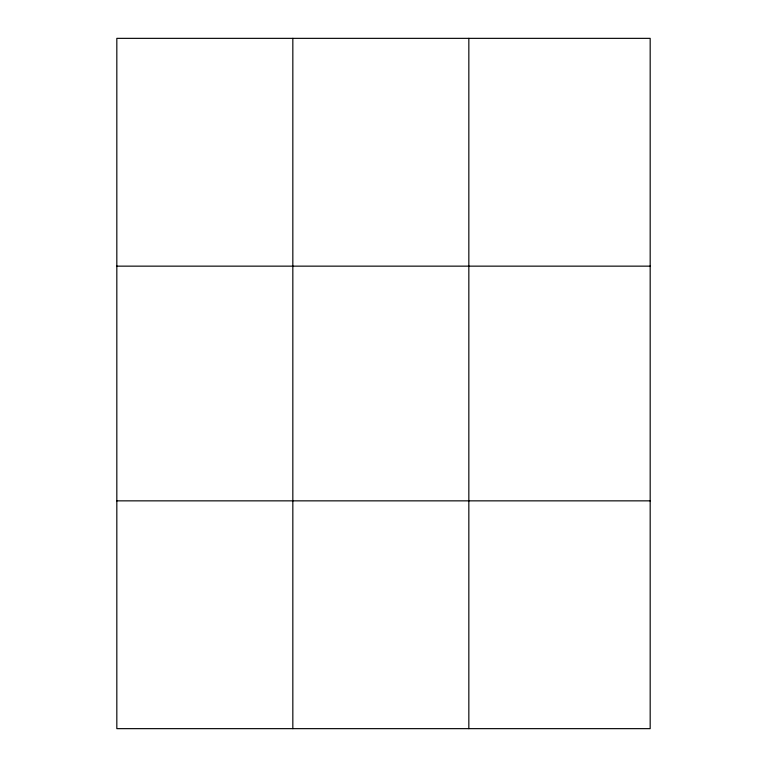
<?xml version="1.0" encoding="UTF-8"?>
<svg xmlns="http://www.w3.org/2000/svg" width="767" height="767" viewBox="0 0 767 767"><rect width="100%" height="100%" fill="white"/><g stroke="black" fill="none" stroke-linecap="round" stroke-linejoin="round"><path stroke-width="1.15" d="M292.831 38.35L292.831 728.65M468.838 38.35L468.838 728.65M650.176 266.149L650.176 38.35L116.824 38.35L116.824 728.65L650.176 728.65L650.176 266.149L116.824 266.149M116.824 500.851L650.176 500.851"/></g></svg>
